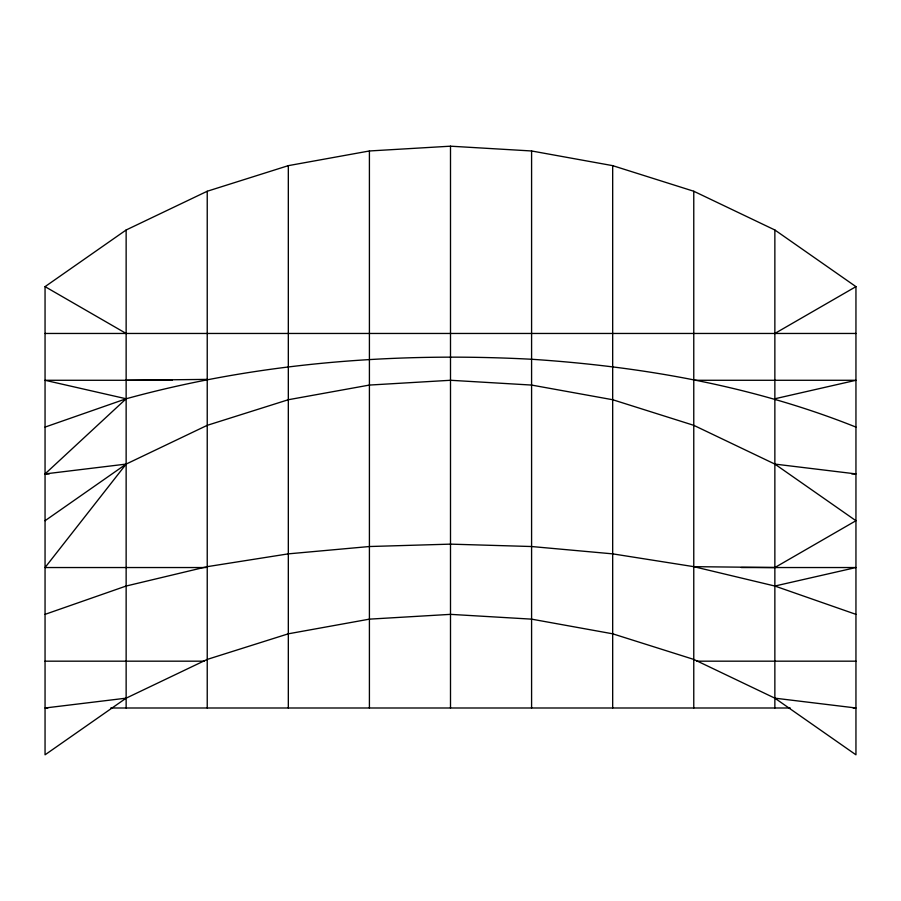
<?xml version="1.0" encoding="UTF-8"?>
<svg xmlns="http://www.w3.org/2000/svg" width="901" height="901" viewBox="0 0 901 901"><rect width="100%" height="100%" fill="white"/><g stroke="black" fill="none" stroke-linecap="round" stroke-linejoin="round"><path stroke-width="1.35" d="M49.24 473.915L45.05 473.915L126.14 398.771C257.855 362.641 395.483 352.111 531.59 359.262C642.199 366.527 752.673 385.819 855.95 427.097M45.05 286.642L126.14 229.992L207.23 191.249L288.32 165.649L369.41 150.974L450.5 146.187L531.59 150.974L612.68 165.649L693.77 191.249L774.86 229.992L855.95 286.642L855.95 754.813L774.86 698.162L693.77 659.408L612.68 633.808L531.59 619.145L450.5 614.358L369.41 619.145L288.32 633.808L207.23 659.408L126.14 698.162L45.05 754.813L45.05 286.642L126.14 333.46M45.05 520.722L126.14 464.083L207.23 425.328L288.32 399.729L369.41 385.065L450.5 380.278L531.59 385.065L612.68 399.729L693.77 425.328L774.86 464.083L855.95 520.722L774.86 567.54L693.77 566.661L612.68 553.856L531.59 546.524L450.5 544.136L369.41 546.524L288.32 553.856L207.23 566.661L126.14 586.033L45.05 614.358M774.86 333.46L855.95 286.642M45.05 427.097L126.14 398.771L45.05 380.278L172.282 380.278M774.86 398.771L855.95 380.278L695.167 380.278M693.77 566.661L774.86 586.033L855.95 567.54L741.309 567.54M45.05 473.915L126.14 464.083L45.05 567.54L205.833 567.54M126.14 698.162L45.05 707.995L47.843 707.995M126.14 380.278L207.23 379.389M45.05 333.46L855.95 333.46M851.76 473.915L855.95 473.915L774.86 464.083M45.05 661.176L204.437 661.176M696.563 661.176L855.95 661.176M110.755 707.995L790.245 707.995M853.157 707.995L855.95 707.995L774.86 698.162M774.86 586.033L855.95 614.358M774.86 229.992L774.86 707.995M693.77 191.249L693.77 707.995M612.68 165.649L612.68 707.995M531.59 150.974L531.59 707.995M450.5 146.187L450.5 707.995M369.41 150.974L369.41 707.995M288.32 165.649L288.32 707.995M207.23 191.249L207.23 707.995M126.14 229.992L126.14 707.995"/></g></svg>
